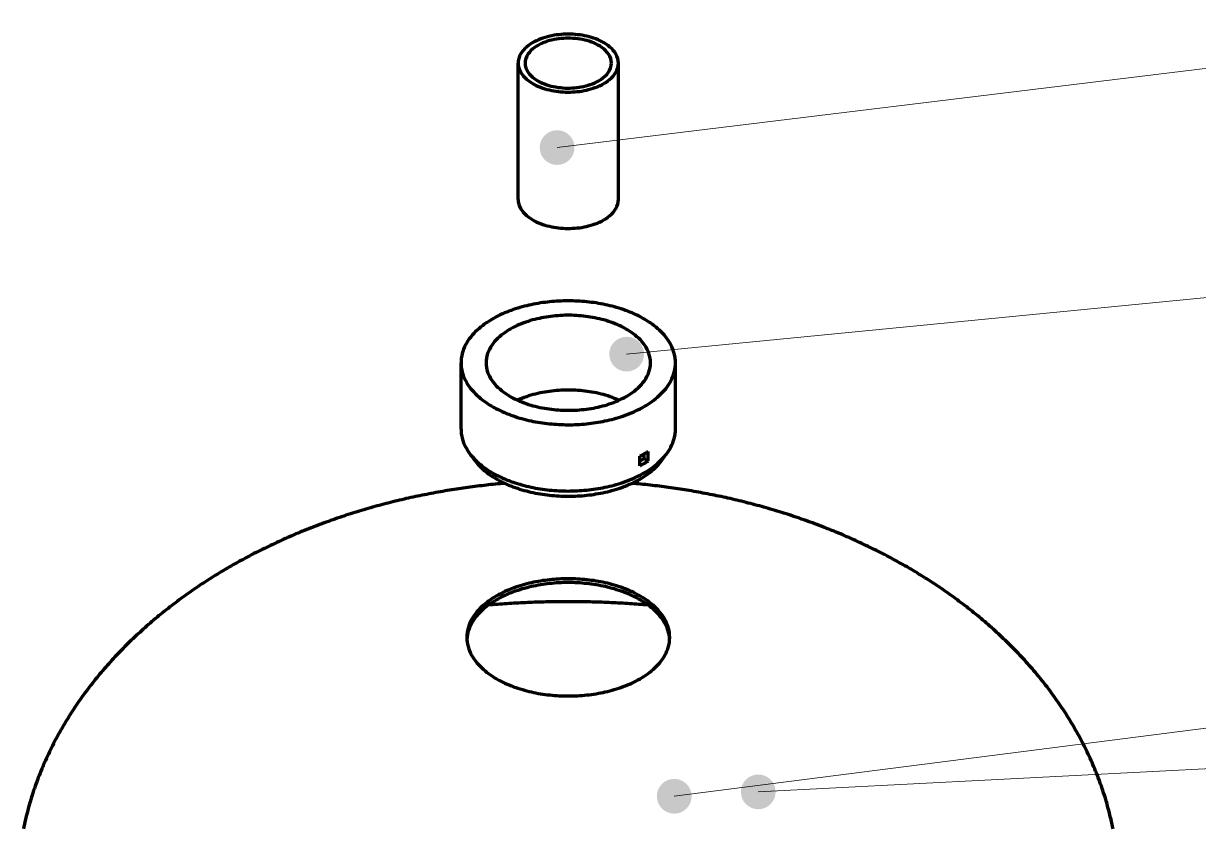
# Model space of a CAD drawing. Header units: millimetres. Extents: x 0 to 594, y 0 to 420.
# Drawn here: x 207.3 to 247.83, y 232.43 to 260.2 of the extents above; entities that cross this region are included whole.
import ezdxf

# ---------------------------------------------------------------- set-up
doc = ezdxf.new("R2010")
doc.units = ezdxf.units.MM
doc.layers.add('01-VISIBLE', color=7, linetype='CONTINUOUS', lineweight=70)
doc.layers.add('08-FINA', color=5, linetype='CONTINUOUS', lineweight=18)

msp = doc.modelspace()

# ---------------------------------------------------------------- hatches: boundary and pattern name
at = {"layer": '08-FINA'}
h = msp.add_hatch(color=7, dxfattribs=at)
h.dxf.hatch_style = 1
edge = h.paths.add_edge_path()
edge.add_arc((225.706, 255.921), 0.6, 0, 360)
h = msp.add_hatch(color=7, dxfattribs=at)
h.dxf.hatch_style = 1
edge = h.paths.add_edge_path()
edge.add_arc((228.105, 248.795), 0.6, 0, 360)
h = msp.add_hatch(color=7, dxfattribs=at)
h.dxf.hatch_style = 1
edge = h.paths.add_edge_path()
edge.add_arc((229.747, 233.544), 0.6, 0, 360)
h = msp.add_hatch(color=7, dxfattribs=at)
h.dxf.hatch_style = 1
edge = h.paths.add_edge_path()
edge.add_arc((232.646, 233.696), 0.6, 0, 360)

# ---------------------------------------------------------------- linework, layer by layer
at = {"layer": '01-VISIBLE'}
for p, q in [((224.361, 254.131), (224.361, 258.834)), ((227.821, 254.131), (227.821, 258.834)), ((222.391, 246.211), (222.391, 248.497)), ((229.791, 246.211), (229.791, 248.497)), ((228.562, 244.947), (228.562, 245.274)), ((228.708, 245.19), (228.708, 245.353)), ((228.845, 245.111), (228.845, 245.437)), ((228.562, 245.106), (228.708, 245.19)), ((228.708, 245.19), (228.845, 245.111))]:
    msp.add_line(p, q, dxfattribs=at)
for points in [[(227.821, 258.834), (227.816, 258.915), (227.799, 258.994), (227.772, 259.07), (227.737, 259.142), (227.694, 259.211), (227.644, 259.275), (227.589, 259.334), (227.53, 259.389), (227.467, 259.44), (227.401, 259.486), (227.333, 259.53), (227.263, 259.569), (227.19, 259.605), (227.117, 259.639), (227.042, 259.669), (226.966, 259.696), (226.889, 259.721), (226.811, 259.742), (226.732, 259.762), (226.653, 259.779), (226.574, 259.793), (226.494, 259.806), (226.414, 259.815), (226.333, 259.823), (226.253, 259.829), (226.172, 259.832), (226.091, 259.833), (226.011, 259.832), (225.93, 259.829), (225.849, 259.823), (225.769, 259.815), (225.689, 259.806), (225.609, 259.793), (225.529, 259.779), (225.45, 259.762), (225.372, 259.742), (225.294, 259.721), (225.217, 259.696), (225.141, 259.669), (225.066, 259.639), (224.992, 259.605), (224.92, 259.569), (224.85, 259.53), (224.781, 259.486), (224.715, 259.44), (224.653, 259.389), (224.593, 259.334), (224.539, 259.275), (224.489, 259.211), (224.446, 259.142), (224.41, 259.07), (224.384, 258.994), (224.367, 258.915), (224.361, 258.834)], [(227.581, 258.834), (227.575, 258.916), (227.555, 258.995), (227.524, 259.07), (227.483, 259.141), (227.435, 259.206), (227.379, 259.267), (227.319, 259.322), (227.254, 259.372), (227.187, 259.417), (227.116, 259.459), (227.043, 259.496), (226.969, 259.529), (226.893, 259.559), (226.816, 259.586), (226.737, 259.609), (226.658, 259.63), (226.578, 259.647), (226.498, 259.662), (226.417, 259.674), (226.336, 259.683), (226.255, 259.689), (226.173, 259.693), (226.091, 259.694), (226.01, 259.693), (225.928, 259.689), (225.847, 259.683), (225.765, 259.674), (225.685, 259.662), (225.604, 259.647), (225.524, 259.63), (225.445, 259.609), (225.367, 259.586), (225.29, 259.559), (225.214, 259.529), (225.139, 259.496), (225.066, 259.459), (224.996, 259.417), (224.928, 259.372), (224.864, 259.322), (224.803, 259.267), (224.748, 259.206), (224.699, 259.141), (224.659, 259.07), (224.627, 258.995), (224.608, 258.916), (224.601, 258.834)], [(224.361, 258.834), (224.367, 258.754), (224.383, 258.676), (224.41, 258.6), (224.445, 258.528), (224.488, 258.46), (224.537, 258.396), (224.591, 258.337), (224.65, 258.282), (224.712, 258.231), (224.777, 258.185), (224.845, 258.142), (224.915, 258.102), (224.986, 258.066), (225.059, 258.032), (225.134, 258.002), (225.209, 257.975), (225.286, 257.95), (225.363, 257.928), (225.441, 257.909), (225.519, 257.892), (225.598, 257.877), (225.678, 257.864), (225.757, 257.854), (225.837, 257.846), (225.917, 257.84), (225.998, 257.837), (226.078, 257.835), (226.158, 257.836), (226.238, 257.839), (226.319, 257.844), (226.399, 257.851), (226.478, 257.861), (226.558, 257.872), (226.637, 257.886), (226.715, 257.903), (226.794, 257.921), (226.871, 257.943), (226.948, 257.966), (227.024, 257.993), (227.098, 258.022), (227.172, 258.054), (227.244, 258.089), (227.315, 258.128)], [(224.601, 258.834), (224.608, 258.754), (224.627, 258.676), (224.657, 258.602), (224.696, 258.532), (224.744, 258.467), (224.798, 258.407), (224.857, 258.353), (224.92, 258.303), (224.986, 258.257), (225.055, 258.216), (225.126, 258.179), (225.199, 258.145), (225.274, 258.115), (225.349, 258.088), (225.426, 258.064), (225.504, 258.044), (225.582, 258.026), (225.661, 258.011), (225.741, 257.998), (225.82, 257.988), (225.9, 257.981), (225.981, 257.976), (226.061, 257.974), (226.141, 257.974), (226.222, 257.977), (226.302, 257.983), (226.382, 257.99), (226.462, 258.001), (226.541, 258.014), (226.62, 258.03), (226.698, 258.048), (226.775, 258.07), (226.852, 258.094), (226.927, 258.122), (227.002, 258.153), (227.074, 258.188), (227.145, 258.226)], [(227.145, 258.226), (227.219, 258.272), (227.289, 258.323), (227.356, 258.379), (227.417, 258.441), (227.471, 258.509), (227.517, 258.584), (227.552, 258.663), (227.574, 258.747), (227.581, 258.834)], [(227.315, 258.128), (227.385, 258.171), (227.453, 258.218), (227.518, 258.269), (227.58, 258.325), (227.636, 258.385), (227.688, 258.45), (227.733, 258.519), (227.77, 258.593), (227.798, 258.671), (227.815, 258.752), (227.821, 258.834)], [(224.361, 254.131), (224.367, 254.051), (224.383, 253.973), (224.41, 253.897), (224.445, 253.825), (224.488, 253.757), (224.537, 253.693), (224.591, 253.634), (224.65, 253.579), (224.712, 253.528), (224.777, 253.482), (224.845, 253.439), (224.915, 253.399), (224.986, 253.363), (225.059, 253.329), (225.134, 253.299), (225.209, 253.272), (225.286, 253.247), (225.363, 253.225), (225.441, 253.206), (225.519, 253.188), (225.598, 253.174), (225.678, 253.161), (225.757, 253.151), (225.837, 253.143), (225.917, 253.137), (225.998, 253.134), (226.078, 253.132), (226.158, 253.133), (226.238, 253.136), (226.319, 253.141), (226.399, 253.148), (226.478, 253.158), (226.558, 253.169), (226.637, 253.183), (226.715, 253.2), (226.794, 253.218), (226.871, 253.24), (226.948, 253.263), (227.024, 253.29), (227.098, 253.319), (227.172, 253.351), (227.244, 253.386), (227.315, 253.425)], [(227.315, 253.425), (227.385, 253.468), (227.453, 253.515), (227.518, 253.566), (227.58, 253.622), (227.636, 253.682), (227.688, 253.747), (227.733, 253.816), (227.77, 253.89), (227.798, 253.968), (227.815, 254.049), (227.821, 254.131)], [(229.791, 248.497), (229.789, 248.577), (229.781, 248.657), (229.768, 248.737), (229.75, 248.815), (229.727, 248.892), (229.7, 248.968), (229.669, 249.042), (229.633, 249.114), (229.594, 249.185), (229.552, 249.253), (229.506, 249.319), (229.458, 249.383), (229.406, 249.445), (229.353, 249.505), (229.297, 249.563), (229.239, 249.619), (229.18, 249.673), (229.118, 249.725), (229.055, 249.775), (228.991, 249.824), (228.925, 249.87), (228.858, 249.915), (228.79, 249.958), (228.721, 249.999), (228.651, 250.039), (228.581, 250.077), (228.509, 250.114), (228.437, 250.149), (228.364, 250.183), (228.29, 250.215), (228.216, 250.246), (228.141, 250.275), (228.065, 250.304), (227.99, 250.33), (227.913, 250.356), (227.837, 250.38), (227.76, 250.404), (227.682, 250.425), (227.604, 250.446), (227.526, 250.466), (227.448, 250.484), (227.37, 250.501), (227.291, 250.518), (227.212, 250.533), (227.132, 250.547), (227.053, 250.56), (226.973, 250.571), (226.894, 250.582), (226.814, 250.592), (226.734, 250.601), (226.654, 250.608), (226.574, 250.615), (226.493, 250.62), (226.413, 250.625), (226.333, 250.628), (226.252, 250.631), (226.172, 250.632), (226.091, 250.633), (226.011, 250.632), (225.93, 250.631), (225.85, 250.628), (225.77, 250.625), (225.689, 250.62), (225.609, 250.615), (225.529, 250.608), (225.449, 250.601), (225.369, 250.592), (225.289, 250.582), (225.209, 250.571), (225.13, 250.56), (225.05, 250.547), (224.971, 250.533), (224.892, 250.518), (224.813, 250.501), (224.735, 250.484), (224.656, 250.466), (224.578, 250.446), (224.5, 250.425), (224.423, 250.404), (224.346, 250.38), (224.269, 250.356), (224.193, 250.33), (224.117, 250.304), (224.042, 250.275), (223.967, 250.246), (223.893, 250.215), (223.819, 250.183), (223.746, 250.149), (223.674, 250.114), (223.602, 250.077), (223.531, 250.039), (223.461, 249.999), (223.392, 249.958), (223.324, 249.915), (223.257, 249.87), (223.192, 249.824), (223.127, 249.775), (223.064, 249.725), (223.003, 249.673), (222.943, 249.619), (222.885, 249.563), (222.83, 249.505), (222.776, 249.445), (222.725, 249.383), (222.676, 249.319), (222.631, 249.253), (222.588, 249.185), (222.549, 249.114), (222.514, 249.042), (222.482, 248.968), (222.455, 248.892), (222.433, 248.815), (222.415, 248.737), (222.402, 248.657), (222.394, 248.577), (222.391, 248.497)], [(228.929, 248.497), (228.925, 248.577), (228.915, 248.657), (228.899, 248.736), (228.876, 248.813), (228.847, 248.888), (228.813, 248.96), (228.774, 249.031), (228.731, 249.099), (228.683, 249.164), (228.632, 249.226), (228.578, 249.285), (228.522, 249.342), (228.462, 249.397), (228.401, 249.449), (228.337, 249.498), (228.272, 249.545), (228.205, 249.59), (228.137, 249.632), (228.067, 249.672), (227.997, 249.711), (227.925, 249.747), (227.852, 249.781), (227.779, 249.814), (227.704, 249.845), (227.629, 249.874), (227.554, 249.901), (227.477, 249.926), (227.401, 249.95), (227.323, 249.973), (227.246, 249.993), (227.168, 250.013), (227.089, 250.03), (227.01, 250.047), (226.931, 250.062), (226.852, 250.075), (226.773, 250.087), (226.693, 250.098), (226.613, 250.107), (226.533, 250.115), (226.453, 250.122), (226.373, 250.127), (226.292, 250.131), (226.212, 250.134), (226.132, 250.135), (226.051, 250.135), (225.971, 250.134), (225.89, 250.131), (225.81, 250.127), (225.73, 250.122), (225.65, 250.115), (225.57, 250.107), (225.49, 250.098), (225.41, 250.087), (225.33, 250.075), (225.251, 250.062), (225.172, 250.047), (225.093, 250.03), (225.015, 250.013), (224.937, 249.993), (224.859, 249.973), (224.782, 249.95), (224.705, 249.926), (224.629, 249.901), (224.553, 249.874), (224.478, 249.845), (224.404, 249.814), (224.33, 249.781), (224.258, 249.747), (224.186, 249.711), (224.115, 249.672), (224.046, 249.632), (223.977, 249.59), (223.91, 249.545), (223.845, 249.498), (223.782, 249.449), (223.72, 249.397), (223.661, 249.342), (223.604, 249.285), (223.55, 249.226), (223.499, 249.164), (223.452, 249.099), (223.409, 249.031), (223.37, 248.96), (223.336, 248.888), (223.307, 248.813), (223.284, 248.736), (223.267, 248.657), (223.257, 248.577), (223.254, 248.497)], [(222.391, 248.497), (222.394, 248.417), (222.402, 248.337), (222.415, 248.257), (222.432, 248.179), (222.455, 248.102), (222.482, 248.027), (222.513, 247.953), (222.549, 247.881), (222.588, 247.81), (222.63, 247.742), (222.675, 247.676), (222.724, 247.612), (222.775, 247.55), (222.828, 247.49), (222.884, 247.432), (222.941, 247.376), (223.001, 247.322), (223.062, 247.27), (223.125, 247.22), (223.189, 247.172), (223.254, 247.125), (223.321, 247.081), (223.389, 247.038), (223.458, 246.996), (223.527, 246.957), (223.598, 246.918), (223.669, 246.882), (223.742, 246.847), (223.814, 246.813), (223.888, 246.781), (223.962, 246.75), (224.037, 246.72), (224.112, 246.692), (224.187, 246.665), (224.264, 246.639), (224.34, 246.615), (224.417, 246.592), (224.494, 246.57), (224.572, 246.549), (224.649, 246.529), (224.728, 246.511), (224.806, 246.494), (224.885, 246.477), (224.963, 246.462), (225.042, 246.448), (225.122, 246.435), (225.201, 246.423), (225.281, 246.413), (225.36, 246.403), (225.44, 246.394), (225.52, 246.386), (225.6, 246.38), (225.68, 246.374), (225.76, 246.369), (225.84, 246.366), (225.921, 246.363), (226.001, 246.361), (226.081, 246.361), (226.162, 246.361), (226.242, 246.362), (226.322, 246.365), (226.402, 246.368), (226.482, 246.373), (226.562, 246.378), (226.643, 246.384), (226.722, 246.392), (226.802, 246.4), (226.882, 246.41), (226.962, 246.421), (227.041, 246.432), (227.12, 246.445), (227.199, 246.459), (227.278, 246.473), (227.357, 246.489), (227.435, 246.507), (227.514, 246.525), (227.591, 246.544), (227.669, 246.565), (227.746, 246.586), (227.823, 246.609), (227.9, 246.633), (227.976, 246.659), (228.052, 246.685), (228.127, 246.713), (228.202, 246.742), (228.276, 246.773), (228.35, 246.805), (228.423, 246.838), (228.495, 246.873), (228.567, 246.909), (228.638, 246.947), (228.708, 246.986)], [(223.254, 248.497), (223.257, 248.416), (223.267, 248.336), (223.284, 248.257), (223.308, 248.179), (223.337, 248.104), (223.371, 248.03), (223.41, 247.96), (223.454, 247.892), (223.502, 247.826), (223.553, 247.764), (223.608, 247.704), (223.665, 247.647), (223.725, 247.593), (223.787, 247.541), (223.851, 247.491), (223.917, 247.444), (223.984, 247.399), (224.053, 247.357), (224.123, 247.316), (224.195, 247.278), (224.267, 247.242), (224.34, 247.208), (224.414, 247.175), (224.489, 247.145), (224.565, 247.116), (224.641, 247.089), (224.718, 247.063), (224.795, 247.039), (224.873, 247.017), (224.951, 246.997), (225.03, 246.977), (225.109, 246.96), (225.188, 246.944), (225.268, 246.929), (225.348, 246.916), (225.428, 246.904), (225.508, 246.893), (225.588, 246.884), (225.669, 246.877), (225.75, 246.87), (225.83, 246.865), (225.911, 246.862), (225.992, 246.86), (226.073, 246.859), (226.154, 246.859), (226.235, 246.861), (226.316, 246.864), (226.397, 246.868), (226.477, 246.874), (226.558, 246.881), (226.638, 246.889), (226.719, 246.899), (226.799, 246.91), (226.879, 246.923), (226.958, 246.937), (227.038, 246.952), (227.117, 246.969), (227.196, 246.988), (227.274, 247.008), (227.352, 247.029), (227.43, 247.052), (227.507, 247.077), (227.583, 247.103), (227.659, 247.131), (227.734, 247.161), (227.809, 247.193), (227.883, 247.226), (227.955, 247.262), (228.027, 247.299), (228.098, 247.338)], [(228.098, 247.338), (228.169, 247.381), (228.239, 247.426), (228.307, 247.473), (228.373, 247.523), (228.438, 247.575), (228.5, 247.63), (228.559, 247.688), (228.616, 247.749), (228.669, 247.812), (228.719, 247.878), (228.765, 247.948), (228.806, 248.02), (228.842, 248.094), (228.872, 248.171), (228.897, 248.251), (228.914, 248.332), (228.925, 248.414), (228.929, 248.497)], [(228.708, 246.986), (228.777, 247.028), (228.846, 247.071), (228.914, 247.116), (228.98, 247.162), (229.045, 247.21), (229.109, 247.261), (229.171, 247.313), (229.231, 247.367), (229.29, 247.423), (229.347, 247.481), (229.401, 247.542), (229.453, 247.604), (229.502, 247.669), (229.548, 247.735), (229.591, 247.804), (229.631, 247.875), (229.667, 247.947), (229.699, 248.022), (229.726, 248.098), (229.749, 248.176), (229.768, 248.255), (229.781, 248.335), (229.789, 248.416), (229.791, 248.497)], [(227.84, 247.207), (227.765, 247.239), (227.69, 247.27), (227.613, 247.299), (227.536, 247.326), (227.459, 247.352), (227.381, 247.376), (227.302, 247.398), (227.223, 247.419), (227.144, 247.438), (227.064, 247.455), (226.984, 247.471), (226.904, 247.486), (226.823, 247.499), (226.742, 247.511), (226.661, 247.521), (226.58, 247.53), (226.499, 247.538), (226.418, 247.544), (226.336, 247.549), (226.255, 247.552), (226.173, 247.554), (226.091, 247.555), (226.01, 247.554), (225.928, 247.552), (225.846, 247.549), (225.765, 247.544), (225.684, 247.538), (225.602, 247.53), (225.521, 247.521), (225.44, 247.511), (225.359, 247.499), (225.279, 247.486), (225.199, 247.471), (225.118, 247.455), (225.039, 247.438), (224.959, 247.419), (224.88, 247.398), (224.802, 247.376), (224.724, 247.352), (224.646, 247.326), (224.569, 247.299), (224.493, 247.27), (224.417, 247.239), (224.343, 247.207)], [(222.391, 246.211), (222.394, 246.13), (222.402, 246.05), (222.415, 245.971), (222.432, 245.893), (222.455, 245.816), (222.482, 245.74), (222.513, 245.666), (222.549, 245.594), (222.588, 245.524), (222.63, 245.456), (222.675, 245.39), (222.724, 245.326), (222.775, 245.264), (222.828, 245.204), (222.884, 245.146), (222.941, 245.09), (223.001, 245.036), (223.062, 244.984), (223.125, 244.934), (223.189, 244.886), (223.254, 244.839), (223.321, 244.795), (223.389, 244.752), (223.458, 244.71), (223.527, 244.67), (223.598, 244.632), (223.669, 244.596), (223.742, 244.56), (223.814, 244.527), (223.888, 244.494), (223.962, 244.464), (224.037, 244.434), (224.112, 244.406), (224.187, 244.379), (224.264, 244.353), (224.34, 244.329), (224.417, 244.306), (224.494, 244.284), (224.572, 244.263), (224.649, 244.243), (224.728, 244.225), (224.806, 244.207), (224.885, 244.191), (224.963, 244.176), (225.042, 244.162), (225.122, 244.149), (225.201, 244.137), (225.281, 244.126), (225.36, 244.117), (225.44, 244.108), (225.52, 244.1), (225.6, 244.093), (225.68, 244.088), (225.76, 244.083), (225.84, 244.079), (225.921, 244.077), (226.001, 244.075), (226.081, 244.074), (226.162, 244.075), (226.242, 244.076), (226.322, 244.079), (226.402, 244.082), (226.482, 244.086), (226.562, 244.092), (226.643, 244.098), (226.722, 244.106), (226.802, 244.114), (226.882, 244.124), (226.962, 244.134), (227.041, 244.146), (227.12, 244.159), (227.199, 244.172), (227.278, 244.187), (227.357, 244.203), (227.435, 244.22), (227.514, 244.239), (227.591, 244.258), (227.669, 244.278), (227.746, 244.3), (227.823, 244.323), (227.9, 244.347), (227.976, 244.372), (228.052, 244.399), (228.127, 244.427), (228.202, 244.456), (228.276, 244.487), (228.35, 244.519), (228.423, 244.552), (228.495, 244.587), (228.567, 244.623), (228.638, 244.661), (228.708, 244.7)], [(228.708, 244.7), (228.777, 244.741), (228.846, 244.785), (228.914, 244.829), (228.98, 244.876), (229.045, 244.924), (229.109, 244.975), (229.171, 245.027), (229.231, 245.081), (229.29, 245.137), (229.347, 245.195), (229.401, 245.255), (229.453, 245.318), (229.502, 245.382), (229.548, 245.449), (229.591, 245.518), (229.631, 245.588), (229.667, 245.661), (229.699, 245.736), (229.726, 245.812), (229.749, 245.89), (229.768, 245.969), (229.781, 246.049), (229.789, 246.13), (229.791, 246.211)], [(222.781, 245.256), (222.825, 245.188), (222.871, 245.122), (222.921, 245.058), (222.973, 244.996), (223.027, 244.937), (223.084, 244.88), (223.143, 244.825), (223.204, 244.772), (223.267, 244.721), (223.331, 244.672), (223.397, 244.625), (223.463, 244.58), (223.532, 244.537), (223.601, 244.495), (223.671, 244.455), (223.742, 244.417), (223.814, 244.38), (223.887, 244.345), (223.96, 244.312), (224.034, 244.28), (224.109, 244.25), (224.184, 244.221), (224.26, 244.193), (224.336, 244.167), (224.413, 244.142), (224.49, 244.118), (224.568, 244.096), (224.646, 244.075), (224.724, 244.055), (224.802, 244.036), (224.881, 244.019), (224.96, 244.003), (225.04, 243.988), (225.119, 243.974), (225.199, 243.961), (225.279, 243.95), (225.359, 243.939), (225.439, 243.93), (225.519, 243.922), (225.599, 243.915), (225.68, 243.908), (225.76, 243.904), (225.841, 243.9), (225.922, 243.897), (226.002, 243.895), (226.083, 243.894), (226.164, 243.895), (226.244, 243.896), (226.325, 243.899), (226.406, 243.903), (226.486, 243.907), (226.567, 243.913), (226.647, 243.92), (226.727, 243.928), (226.808, 243.937), (226.888, 243.947), (226.968, 243.959), (227.047, 243.971), (227.127, 243.985), (227.206, 244), (227.285, 244.016), (227.364, 244.033), (227.443, 244.051), (227.521, 244.071), (227.599, 244.091), (227.677, 244.113), (227.754, 244.137), (227.831, 244.161), (227.907, 244.187), (227.983, 244.215), (228.058, 244.244), (228.133, 244.274), (228.207, 244.305), (228.281, 244.338), (228.354, 244.373), (228.426, 244.409), (228.497, 244.447), (228.568, 244.487)], [(228.562, 245.274), (228.587, 245.287), (228.611, 245.3), (228.635, 245.313), (228.66, 245.326), (228.684, 245.34), (228.708, 245.353)], [(228.568, 244.487), (228.638, 244.528), (228.707, 244.572), (228.775, 244.618), (228.842, 244.665), (228.907, 244.714), (228.971, 244.766), (229.033, 244.819), (229.093, 244.875), (229.151, 244.933), (229.207, 244.993), (229.26, 245.055), (229.31, 245.12), (229.357, 245.187), (229.401, 245.256)], [(228.708, 245.353), (228.731, 245.367), (228.754, 245.381), (228.777, 245.394), (228.8, 245.408), (228.823, 245.423), (228.845, 245.437)], [(228.562, 244.947), (228.587, 244.96), (228.611, 244.973), (228.635, 244.986), (228.66, 244.999), (228.684, 245.013), (228.708, 245.027)], [(228.708, 245.027), (228.731, 245.04), (228.754, 245.054), (228.777, 245.068), (228.8, 245.082), (228.823, 245.096), (228.845, 245.111)], [(223.902, 244.338), (223.822, 244.331), (223.743, 244.324), (223.663, 244.317), (223.583, 244.309), (223.504, 244.301), (223.424, 244.293), (223.344, 244.284), (223.265, 244.275), (223.185, 244.266), (223.106, 244.257), (223.026, 244.248), (222.947, 244.238), (222.868, 244.228), (222.788, 244.218), (222.709, 244.207), (222.63, 244.196), (222.55, 244.185), (222.471, 244.174), (222.392, 244.163), (222.313, 244.151), (222.234, 244.139), (222.155, 244.127), (222.075, 244.114), (221.996, 244.101), (221.918, 244.088), (221.839, 244.075), (221.76, 244.061), (221.681, 244.048), (221.602, 244.033), (221.523, 244.019), (221.445, 244.005), (221.366, 243.99), (221.287, 243.975), (221.209, 243.959), (221.13, 243.944), (221.052, 243.928), (220.974, 243.912), (220.895, 243.895), (220.817, 243.879), (220.739, 243.862), (220.661, 243.845), (220.582, 243.827), (220.504, 243.81), (220.426, 243.792), (220.348, 243.774), (220.271, 243.755), (220.193, 243.737), (220.115, 243.718), (220.037, 243.698), (219.96, 243.679), (219.882, 243.659), (219.805, 243.639), (219.727, 243.619), (219.65, 243.598), (219.573, 243.578), (219.495, 243.557), (219.418, 243.535), (219.341, 243.514), (219.264, 243.492), (219.187, 243.47), (219.11, 243.448), (219.034, 243.425), (218.957, 243.402), (218.88, 243.379), (218.804, 243.356), (218.727, 243.332), (218.651, 243.308), (218.575, 243.284), (218.498, 243.259), (218.422, 243.235), (218.346, 243.21), (218.27, 243.184), (218.194, 243.159), (218.119, 243.133), (218.043, 243.107), (217.967, 243.081), (217.892, 243.054), (217.817, 243.027), (217.741, 243), (217.666, 242.973), (217.591, 242.945), (217.516, 242.917), (217.441, 242.889), (217.366, 242.86), (217.292, 242.832), (217.217, 242.802), (217.143, 242.773), (217.068, 242.744), (216.994, 242.714), (216.92, 242.684), (216.846, 242.653), (216.772, 242.623), (216.698, 242.592), (216.624, 242.56), (216.551, 242.529), (216.477, 242.497), (216.404, 242.465), (216.331, 242.433), (216.258, 242.4), (216.185, 242.367), (216.112, 242.334), (216.039, 242.301), (215.967, 242.267), (215.894, 242.233), (215.822, 242.199), (215.75, 242.164), (215.678, 242.13), (215.606, 242.095), (215.534, 242.059), (215.462, 242.024), (215.391, 241.988), (215.319, 241.951), (215.248, 241.915), (215.177, 241.878), (215.106, 241.841), (215.035, 241.804), (214.965, 241.766), (214.894, 241.728), (214.824, 241.69), (214.754, 241.652), (214.684, 241.613), (214.614, 241.574), (214.544, 241.534), (214.474, 241.495), (214.405, 241.455), (214.336, 241.415), (214.267, 241.374), (214.198, 241.333), (214.129, 241.292), (214.061, 241.251), (213.992, 241.209), (213.924, 241.168), (213.856, 241.125), (213.788, 241.083), (213.721, 241.04), (213.653, 240.997), (213.586, 240.954), (213.519, 240.91), (213.452, 240.866), (213.385, 240.822), (213.319, 240.777), (213.253, 240.733), (213.186, 240.687), (213.121, 240.642), (213.055, 240.596), (212.989, 240.55), (212.924, 240.504), (212.859, 240.458), (212.794, 240.411), (212.729, 240.364), (212.665, 240.316), (212.601, 240.268), (212.537, 240.22), (212.473, 240.172), (212.409, 240.123), (212.346, 240.074), (212.283, 240.025), (212.22, 239.976), (212.157, 239.926), (212.095, 239.876), (212.033, 239.825), (211.971, 239.775), (211.909, 239.724), (211.848, 239.672), (211.787, 239.621), (211.726, 239.569), (211.665, 239.517), (211.605, 239.464), (211.544, 239.411), (211.485, 239.358), (211.425, 239.305), (211.366, 239.251), (211.306, 239.197), (211.248, 239.143), (211.189, 239.089), (211.131, 239.034), (211.073, 238.979), (211.015, 238.923), (210.958, 238.867), (210.901, 238.811), (210.844, 238.755), (210.787, 238.698), (210.731, 238.641), (210.675, 238.584), (210.619, 238.527), (210.564, 238.469), (210.509, 238.411), (210.454, 238.352), (210.4, 238.294), (210.346, 238.235), (210.292, 238.175), (210.239, 238.116), (210.185, 238.056), (210.133, 237.996), (210.08, 237.935), (210.028, 237.875), (209.976, 237.813), (209.925, 237.752), (209.874, 237.691), (209.823, 237.629), (209.773, 237.566), (209.723, 237.504), (209.673, 237.441), (209.624, 237.378), (209.575, 237.315), (209.526, 237.251), (209.478, 237.187), (209.43, 237.123), (209.383, 237.059), (209.336, 236.994), (209.289, 236.929), (209.243, 236.863), (209.197, 236.798), (209.152, 236.732), (209.107, 236.666), (209.062, 236.599), (209.018, 236.533), (208.974, 236.466), (208.931, 236.399), (208.888, 236.331), (208.845, 236.263), (208.803, 236.195), (208.761, 236.127), (208.72, 236.058), (208.679, 235.99), (208.639, 235.921), (208.599, 235.851), (208.559, 235.782), (208.52, 235.712), (208.481, 235.642), (208.443, 235.571), (208.405, 235.501), (208.368, 235.43), (208.331, 235.359), (208.295, 235.288), (208.259, 235.216), (208.224, 235.144), (208.189, 235.072), (208.155, 235), (208.121, 234.927), (208.087, 234.855), (208.054, 234.782), (208.022, 234.709), (207.99, 234.635), (207.959, 234.562), (207.928, 234.488), (207.897, 234.414), (207.868, 234.339), (207.838, 234.265), (207.809, 234.19), (207.781, 234.115), (207.753, 234.04), (207.726, 233.965), (207.699, 233.89), (207.673, 233.814), (207.648, 233.738), (207.623, 233.662), (207.598, 233.586), (207.574, 233.51), (207.551, 233.433), (207.528, 233.357), (207.505, 233.28), (207.484, 233.203), (207.463, 233.125), (207.442, 233.048), (207.422, 232.971), (207.402, 232.893), (207.383, 232.815), (207.365, 232.737), (207.347, 232.659), (207.33, 232.581), (207.313, 232.503), (207.297, 232.425)], [(244.885, 232.425), (244.869, 232.503), (244.853, 232.581), (244.835, 232.659), (244.818, 232.737), (244.799, 232.815), (244.78, 232.893), (244.761, 232.971), (244.741, 233.048), (244.72, 233.125), (244.699, 233.203), (244.677, 233.28), (244.655, 233.357), (244.632, 233.433), (244.609, 233.51), (244.585, 233.586), (244.56, 233.662), (244.535, 233.738), (244.509, 233.814), (244.483, 233.89), (244.456, 233.965), (244.429, 234.04), (244.401, 234.115), (244.373, 234.19), (244.344, 234.265), (244.315, 234.339), (244.285, 234.414), (244.255, 234.488), (244.224, 234.562), (244.192, 234.635), (244.161, 234.709), (244.128, 234.782), (244.095, 234.855), (244.062, 234.927), (244.028, 235), (243.994, 235.072), (243.959, 235.144), (243.923, 235.216), (243.888, 235.288), (243.851, 235.359), (243.814, 235.43), (243.777, 235.501), (243.739, 235.571), (243.701, 235.642), (243.663, 235.712), (243.624, 235.782), (243.584, 235.851), (243.544, 235.921), (243.504, 235.99), (243.463, 236.058), (243.421, 236.127), (243.38, 236.195), (243.338, 236.263), (243.295, 236.331), (243.252, 236.399), (243.209, 236.466), (243.165, 236.533), (243.121, 236.599), (243.076, 236.666), (243.031, 236.732), (242.985, 236.798), (242.939, 236.863), (242.893, 236.929), (242.847, 236.994), (242.8, 237.059), (242.752, 237.123), (242.704, 237.187), (242.656, 237.251), (242.608, 237.315), (242.559, 237.378), (242.509, 237.441), (242.46, 237.504), (242.41, 237.566), (242.359, 237.629), (242.309, 237.69), (242.258, 237.752), (242.206, 237.813), (242.154, 237.874), (242.102, 237.935), (242.05, 237.996), (241.997, 238.056), (241.944, 238.116), (241.891, 238.175), (241.837, 238.235), (241.783, 238.294), (241.728, 238.352), (241.674, 238.411), (241.619, 238.469), (241.563, 238.527), (241.508, 238.584), (241.452, 238.641), (241.395, 238.698), (241.339, 238.755), (241.282, 238.811), (241.225, 238.867), (241.168, 238.923), (241.11, 238.978), (241.052, 239.034), (240.994, 239.089), (240.935, 239.143), (240.876, 239.197), (240.817, 239.251), (240.758, 239.305), (240.698, 239.358), (240.638, 239.411), (240.578, 239.464), (240.518, 239.517), (240.457, 239.569), (240.396, 239.621), (240.335, 239.672), (240.273, 239.724), (240.212, 239.775), (240.15, 239.825), (240.088, 239.876), (240.025, 239.926), (239.963, 239.976), (239.9, 240.025), (239.837, 240.074), (239.773, 240.123), (239.71, 240.172), (239.646, 240.22), (239.582, 240.268), (239.518, 240.316), (239.453, 240.363), (239.389, 240.411), (239.324, 240.458), (239.259, 240.504), (239.193, 240.55), (239.128, 240.596), (239.062, 240.642), (238.996, 240.687), (238.93, 240.733), (238.864, 240.777), (238.797, 240.822), (238.731, 240.866), (238.664, 240.91), (238.597, 240.954), (238.529, 240.997), (238.462, 241.04), (238.394, 241.083), (238.326, 241.125), (238.258, 241.168), (238.19, 241.209), (238.122, 241.251), (238.053, 241.292), (237.985, 241.333), (237.916, 241.374), (237.847, 241.415), (237.778, 241.455), (237.708, 241.495), (237.639, 241.534), (237.569, 241.574), (237.499, 241.613), (237.429, 241.652), (237.359, 241.69), (237.289, 241.728), (237.218, 241.766), (237.147, 241.804), (237.077, 241.841), (237.006, 241.878), (236.935, 241.915), (236.863, 241.951), (236.792, 241.987), (236.72, 242.023), (236.649, 242.059), (236.577, 242.094), (236.505, 242.129), (236.433, 242.164), (236.361, 242.199), (236.288, 242.233), (236.216, 242.267), (236.143, 242.301), (236.071, 242.334), (235.998, 242.367), (235.925, 242.4), (235.852, 242.433), (235.779, 242.465), (235.705, 242.497), (235.632, 242.529), (235.558, 242.56), (235.485, 242.592), (235.411, 242.623), (235.337, 242.653), (235.263, 242.684), (235.189, 242.714), (235.114, 242.744), (235.04, 242.773), (234.966, 242.802), (234.891, 242.832), (234.816, 242.86), (234.742, 242.889), (234.667, 242.917), (234.592, 242.945), (234.517, 242.973), (234.441, 243), (234.366, 243.027), (234.291, 243.054), (234.215, 243.081), (234.14, 243.107), (234.064, 243.133), (233.988, 243.159), (233.912, 243.184), (233.836, 243.21), (233.76, 243.235), (233.684, 243.259), (233.608, 243.284), (233.532, 243.308), (233.455, 243.332), (233.379, 243.356), (233.302, 243.379), (233.226, 243.402), (233.149, 243.425), (233.072, 243.448), (232.995, 243.47), (232.919, 243.492), (232.842, 243.514), (232.765, 243.535), (232.687, 243.557), (232.61, 243.578), (232.533, 243.598), (232.455, 243.619), (232.378, 243.639), (232.301, 243.659), (232.223, 243.679), (232.145, 243.698), (232.068, 243.718), (231.99, 243.737), (231.912, 243.755), (231.834, 243.774), (231.756, 243.792), (231.678, 243.81), (231.6, 243.827), (231.522, 243.845), (231.444, 243.862), (231.366, 243.879), (231.287, 243.895), (231.209, 243.912), (231.131, 243.928), (231.052, 243.944), (230.974, 243.959), (230.895, 243.975), (230.817, 243.99), (230.738, 244.005), (230.659, 244.019), (230.581, 244.033), (230.502, 244.047), (230.423, 244.061), (230.344, 244.075), (230.265, 244.088), (230.186, 244.101), (230.107, 244.114), (230.028, 244.126), (229.949, 244.139), (229.87, 244.151), (229.791, 244.163), (229.712, 244.174), (229.632, 244.185), (229.553, 244.196), (229.474, 244.207), (229.394, 244.218), (229.315, 244.228), (229.236, 244.238), (229.156, 244.248), (229.077, 244.257), (228.997, 244.266), (228.918, 244.275), (228.838, 244.284), (228.759, 244.293), (228.679, 244.301), (228.599, 244.309), (228.52, 244.317), (228.44, 244.324), (228.36, 244.331), (228.281, 244.338)], [(229.591, 239.025), (229.589, 239.105), (229.58, 239.185), (229.567, 239.264), (229.548, 239.342), (229.524, 239.418), (229.496, 239.493), (229.463, 239.567), (229.426, 239.638), (229.386, 239.707), (229.342, 239.774), (229.294, 239.839), (229.244, 239.902), (229.192, 239.962), (229.136, 240.021), (229.079, 240.077), (229.02, 240.131), (228.959, 240.183), (228.896, 240.233), (228.832, 240.281), (228.766, 240.328), (228.7, 240.372), (228.632, 240.415), (228.562, 240.456), (228.492, 240.495), (228.422, 240.532), (228.35, 240.568), (228.277, 240.603), (228.204, 240.636), (228.13, 240.667), (228.056, 240.697), (227.981, 240.726), (227.905, 240.753), (227.829, 240.779), (227.753, 240.803), (227.676, 240.826), (227.599, 240.848), (227.521, 240.869), (227.443, 240.889), (227.365, 240.907), (227.287, 240.924), (227.208, 240.94), (227.129, 240.954), (227.05, 240.968), (226.971, 240.981), (226.891, 240.992), (226.812, 241.002), (226.732, 241.011), (226.652, 241.019), (226.572, 241.026), (226.492, 241.032), (226.412, 241.037), (226.332, 241.041), (226.252, 241.043), (226.172, 241.045), (226.091, 241.045), (226.011, 241.045), (225.931, 241.043), (225.851, 241.041), (225.77, 241.037), (225.69, 241.032), (225.61, 241.026), (225.53, 241.019), (225.45, 241.011), (225.371, 241.002), (225.291, 240.992), (225.212, 240.981), (225.132, 240.968), (225.053, 240.954), (224.974, 240.94), (224.896, 240.924), (224.817, 240.907), (224.739, 240.889), (224.661, 240.869), (224.584, 240.848), (224.507, 240.826), (224.43, 240.803), (224.353, 240.779), (224.277, 240.753), (224.202, 240.726), (224.127, 240.697), (224.052, 240.667), (223.979, 240.636), (223.905, 240.603), (223.833, 240.568), (223.761, 240.532), (223.69, 240.495), (223.62, 240.456), (223.551, 240.415), (223.483, 240.372), (223.416, 240.328), (223.351, 240.281), (223.286, 240.233), (223.224, 240.183), (223.163, 240.131), (223.103, 240.077), (223.046, 240.021), (222.991, 239.962), (222.938, 239.902), (222.888, 239.839), (222.841, 239.774), (222.797, 239.707), (222.756, 239.638), (222.72, 239.567), (222.687, 239.493), (222.658, 239.418), (222.635, 239.342), (222.616, 239.264), (222.602, 239.185), (222.594, 239.105), (222.591, 239.025)], [(229.589, 238.959), (229.582, 239.039), (229.57, 239.119), (229.552, 239.197), (229.529, 239.275), (229.501, 239.35), (229.469, 239.424), (229.432, 239.496), (229.392, 239.566), (229.348, 239.633), (229.302, 239.699), (229.252, 239.762), (229.199, 239.823), (229.144, 239.882), (229.087, 239.939), (229.028, 239.993), (228.967, 240.046), (228.904, 240.096), (228.84, 240.145), (228.774, 240.191), (228.707, 240.236), (228.639, 240.279), (228.57, 240.32), (228.5, 240.36), (228.429, 240.398), (228.357, 240.434), (228.284, 240.469), (228.211, 240.502), (228.137, 240.533), (228.062, 240.564), (227.987, 240.592), (227.911, 240.62), (227.835, 240.646), (227.758, 240.67), (227.681, 240.694), (227.604, 240.716), (227.526, 240.737), (227.448, 240.756), (227.37, 240.775), (227.291, 240.792), (227.212, 240.808), (227.133, 240.823), (227.053, 240.837), (226.974, 240.849), (226.894, 240.861), (226.814, 240.871), (226.734, 240.88), (226.654, 240.888), (226.574, 240.895), (226.494, 240.901), (226.413, 240.906), (226.333, 240.91), (226.252, 240.912), (226.172, 240.914), (226.091, 240.914), (226.011, 240.914), (225.93, 240.912), (225.85, 240.91), (225.769, 240.906), (225.689, 240.901), (225.609, 240.895), (225.528, 240.888), (225.448, 240.88), (225.368, 240.871), (225.288, 240.861), (225.209, 240.849), (225.129, 240.837), (225.05, 240.823), (224.971, 240.808), (224.892, 240.792), (224.813, 240.775), (224.735, 240.756), (224.657, 240.737), (224.579, 240.716), (224.501, 240.694), (224.424, 240.67), (224.348, 240.646), (224.271, 240.62), (224.196, 240.592), (224.12, 240.564), (224.046, 240.533), (223.972, 240.502), (223.898, 240.469), (223.826, 240.434), (223.754, 240.398), (223.683, 240.36), (223.613, 240.32), (223.543, 240.279), (223.475, 240.236), (223.408, 240.191), (223.343, 240.145), (223.278, 240.096), (223.216, 240.046), (223.155, 239.993), (223.095, 239.939), (223.038, 239.882), (222.983, 239.823), (222.931, 239.762), (222.881, 239.699), (222.834, 239.633), (222.79, 239.566), (222.75, 239.496), (222.714, 239.424), (222.682, 239.35), (222.654, 239.275), (222.631, 239.197), (222.613, 239.119), (222.6, 239.039), (222.593, 238.959)], [(228.849, 240.138), (228.77, 240.144), (228.69, 240.151), (228.61, 240.157), (228.53, 240.163), (228.45, 240.169), (228.371, 240.175), (228.291, 240.181), (228.211, 240.186), (228.131, 240.191), (228.051, 240.196), (227.971, 240.201), (227.891, 240.205), (227.811, 240.209), (227.731, 240.214), (227.652, 240.218), (227.572, 240.221), (227.492, 240.225), (227.412, 240.228), (227.332, 240.231), (227.252, 240.234), (227.172, 240.237), (227.092, 240.24), (227.012, 240.242), (226.932, 240.244), (226.852, 240.246), (226.772, 240.248), (226.692, 240.249), (226.612, 240.251), (226.532, 240.252), (226.451, 240.253), (226.371, 240.254), (226.291, 240.254), (226.211, 240.255), (226.131, 240.255), (226.051, 240.255), (225.971, 240.255), (225.891, 240.254), (225.811, 240.254), (225.731, 240.253), (225.651, 240.252), (225.571, 240.251), (225.491, 240.249), (225.411, 240.248), (225.331, 240.246), (225.251, 240.244), (225.171, 240.242), (225.091, 240.24), (225.011, 240.237), (224.931, 240.234), (224.851, 240.231), (224.771, 240.228), (224.691, 240.225), (224.611, 240.221), (224.531, 240.218), (224.451, 240.214), (224.371, 240.209), (224.291, 240.205), (224.211, 240.201), (224.131, 240.196), (224.052, 240.191), (223.972, 240.186), (223.892, 240.181), (223.812, 240.175), (223.732, 240.169), (223.652, 240.163), (223.572, 240.157), (223.493, 240.151), (223.413, 240.144), (223.333, 240.138)], [(222.591, 239.025), (222.594, 238.944), (222.602, 238.865), (222.616, 238.785), (222.635, 238.707), (222.658, 238.631), (222.687, 238.556), (222.72, 238.482), (222.757, 238.411), (222.797, 238.342), (222.841, 238.275), (222.889, 238.21), (222.939, 238.147), (222.991, 238.086), (223.047, 238.028), (223.104, 237.972), (223.163, 237.918), (223.224, 237.866), (223.287, 237.815), (223.351, 237.767), (223.417, 237.721), (223.484, 237.677), (223.552, 237.634), (223.621, 237.593), (223.691, 237.554), (223.762, 237.516), (223.834, 237.48), (223.907, 237.446), (223.98, 237.413), (224.054, 237.382), (224.128, 237.352), (224.203, 237.323), (224.279, 237.296), (224.355, 237.27), (224.431, 237.246), (224.508, 237.222), (224.585, 237.201), (224.663, 237.18), (224.741, 237.16), (224.819, 237.142), (224.898, 237.125), (224.976, 237.109), (225.055, 237.094), (225.134, 237.081), (225.214, 237.068), (225.293, 237.057), (225.373, 237.047), (225.453, 237.038), (225.533, 237.03), (225.613, 237.023), (225.693, 237.017), (225.773, 237.012), (225.853, 237.009), (225.933, 237.006), (226.014, 237.004), (226.094, 237.004), (226.174, 237.005), (226.255, 237.006), (226.335, 237.009), (226.415, 237.013), (226.495, 237.017), (226.575, 237.023), (226.655, 237.03), (226.735, 237.038), (226.815, 237.048), (226.895, 237.058), (226.974, 237.069), (227.053, 237.082), (227.133, 237.095), (227.212, 237.11), (227.29, 237.126), (227.369, 237.143), (227.447, 237.162), (227.525, 237.181), (227.602, 237.202), (227.68, 237.224), (227.756, 237.247), (227.833, 237.272), (227.909, 237.298), (227.984, 237.325), (228.059, 237.354), (228.134, 237.384), (228.208, 237.415), (228.281, 237.448), (228.353, 237.483), (228.425, 237.519), (228.496, 237.556), (228.566, 237.596)], [(228.566, 237.596), (228.635, 237.637), (228.703, 237.679), (228.769, 237.724), (228.835, 237.77), (228.899, 237.818), (228.961, 237.868), (229.022, 237.92), (229.081, 237.974), (229.138, 238.03), (229.193, 238.089), (229.246, 238.149), (229.296, 238.212), (229.343, 238.277), (229.386, 238.344), (229.427, 238.413), (229.464, 238.484), (229.496, 238.557), (229.525, 238.632), (229.548, 238.708), (229.567, 238.786), (229.58, 238.865), (229.589, 238.945), (229.591, 239.025)]]:
    msp.add_lwpolyline(points, dxfattribs=at)
at = {"layer": '08-FINA'}
for p, q in [((369.533, 273.455), (225.706, 255.921)), ((369.521, 262.564), (228.105, 248.795)), ((369.536, 251.429), (229.747, 233.544)), ((369.506, 240.768), (232.646, 233.696))]:
    msp.add_line(p, q, dxfattribs=at)

doc.saveas('drawing.dxf')
